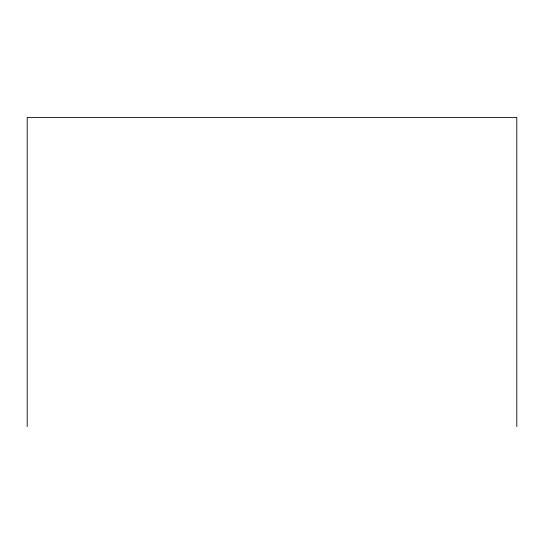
<?xml version="1.0" encoding="UTF-8"?>
<svg xmlns="http://www.w3.org/2000/svg" width="544" height="544" viewBox="0 0 544 544"><rect width="100%" height="100%" fill="white"/><g stroke="black" fill="none" stroke-linecap="round" stroke-linejoin="round"><path stroke-width="0.82" d="M516.8 426.584L516.8 117.416L27.2 117.416L27.2 426.584"/></g></svg>
